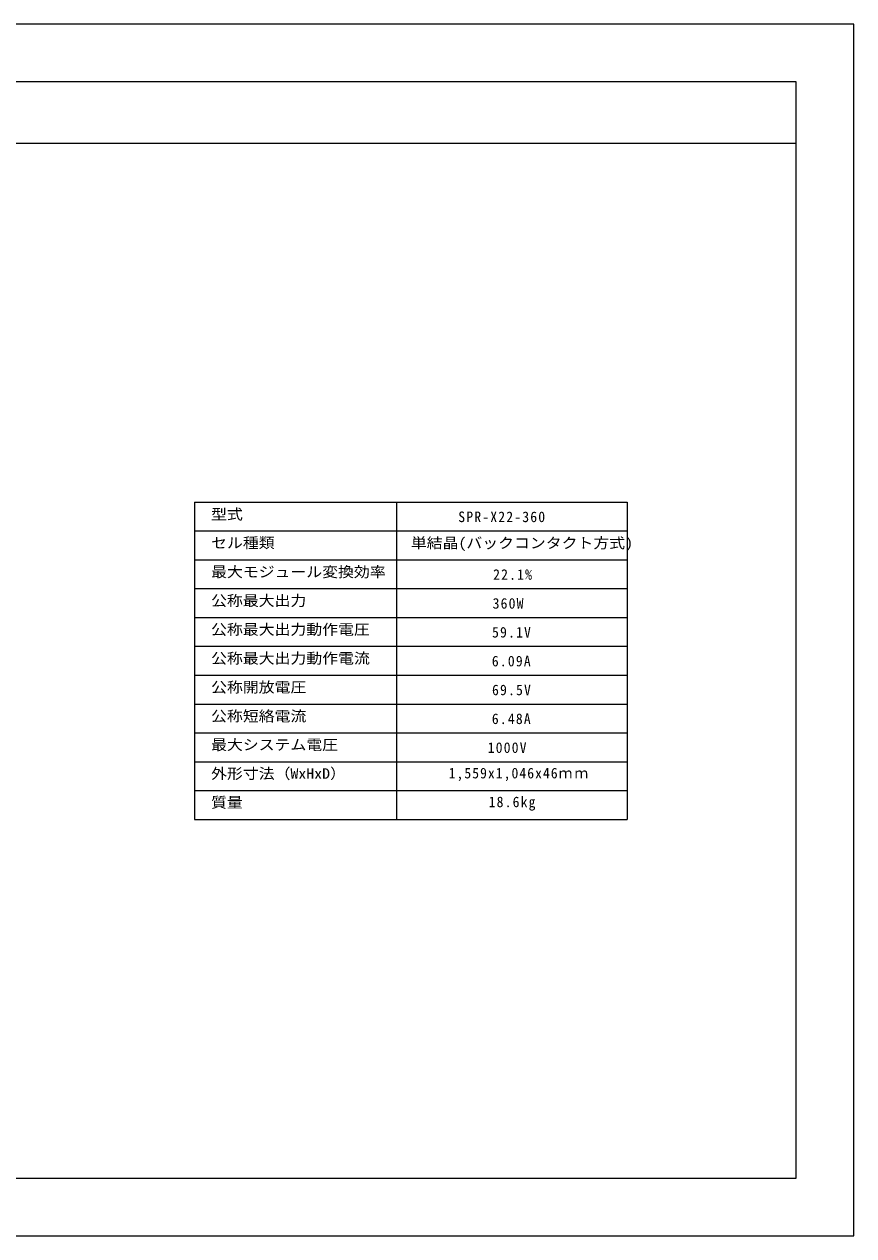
# Model space of a CAD drawing. Units: millimetres, scale not verified. Extents: x -2970 to 2970, y -2100 to 2100.
# Drawn here: x 95 to 2970, y -2100 to 2100 of the extents above; entities that cross this region are included whole.
import ezdxf
from ezdxf.enums import TextEntityAlignment as Align

# ---------------------------------------------------------------- set-up
doc = ezdxf.new("R2010")
doc.units = ezdxf.units.MM
doc.header["$LTSCALE"] = 20
for name, color, linetype, lineweight in [('0-0_0', 7, 'Continuous', 18), ('0-2_用紙枠', 7, 'Continuous', 18), ('0-3_図面枠', 7, 'Continuous', 18)]:
    doc.layers.add(name, color=color, linetype=linetype, lineweight=lineweight)
doc.styles.add('ＭＳ ゴシック', font='')
doc.styles.get('ＭＳ ゴシック').set_extended_font_data('MS Gothic')

msp = doc.modelspace()

# ---------------------------------------------------------------- linework, layer by layer
at = {"layer": '0-0_0'}
for p, q in [((685, 443.39), (2185, 443.39)), ((685, 443.39), (685, -656.61)), ((1385, 443.39), (1385, -656.61)), ((2185, 443.39), (2185, -656.61)), ((685, 343.39), (2185, 343.39)), ((685, 243.39), (2185, 243.39)), ((685, 143.39), (2185, 143.39)), ((685, 43.39), (2185, 43.39)), ((685, -56.61), (2185, -56.61)), ((685, -156.61), (2185, -156.61)), ((685, -256.61), (2185, -256.61)), ((685, -356.61), (2185, -356.61)), ((685, -456.61), (2185, -456.61)), ((685, -556.61), (2185, -556.61)), ((685, -656.61), (2185, -656.61))]:
    msp.add_line(p, q, dxfattribs=at)
at = {"layer": '0-2_用紙枠'}
msp.add_lwpolyline([(-2970, -2100), (2970, -2100), (2970, 2100), (-2970, 2100)], close=True, dxfattribs=at)
at = {"layer": '0-3_図面枠'}
msp.add_line((2770, 1686.78), (-2570, 1686.78), dxfattribs=at)
msp.add_lwpolyline([(2770, -1900), (2770, 1900), (-2570, 1900), (-2570, -1900)], close=True, dxfattribs=at)

# ---------------------------------------------------------------- texts
at = {"layer": '0-0_0', "style": 'ＭＳ ゴシック', "width": 1.1}
for s, p in [('  型式', (688, 371.91)), ('  セル種類', (688, 272.93)), ('単結晶(バックコンタクト方式)', (1435.11, 272.25)), ('  最大モジュール変換効率', (688, 172.25)), ('  公称最大出力', (688, 72.48)), ('  公称最大出力動作電圧', (688, -27.41)), ('  公称最大出力動作電流', (688, -127.41)), ('  公称開放電圧', (688, -227.52)), ('  公称短絡電流', (688, -327.75)), ('  最大システム電圧', (688, -427.07)), ('  外形寸法（WxHxD）', (688, -526.95)), ('  質量', (688, -626.95))]:
    msp.add_text(s, height=36.66, dxfattribs=at).set_placement(p, align=Align.BOTTOM_LEFT)
at = {"layer": '0-0_0', "char_height": 36.66, "attachment_point": 7, "style": 'ＭＳ ゴシック'}
for s, insert in [('\\T1.17;\\W0.95;SPR-X22-360', (1599.5, 373.39)), ('\\T1.17;\\W0.95;22.1%', (1720.34, 173.39)), ('\\T1.17;\\W0.95;360W', (1718.52, 73.39)), ('\\T1.17;\\W0.95;59.1V', (1716.48, -26.61)), ('\\T1.17;\\W0.95;6.09A', (1715.8, -126.61)), ('\\T1.17;\\W0.95;69.5V', (1716.48, -226.61)), ('\\T1.17;\\W0.95;6.48A', (1715.8, -326.61)), ('\\T1.17;\\W0.95;1000V', (1701.42, -426.61)), ('\\T1.15;\\W0.95;1,559x1,046x46ｍｍ', (1566.02, -523.88)), ('\\T1.17;\\W0.95;18.6kg', (1704.66, -626.27))]:
    msp.add_mtext(s, dxfattribs=dict(at, insert=insert))

doc.saveas('drawing.dxf')
